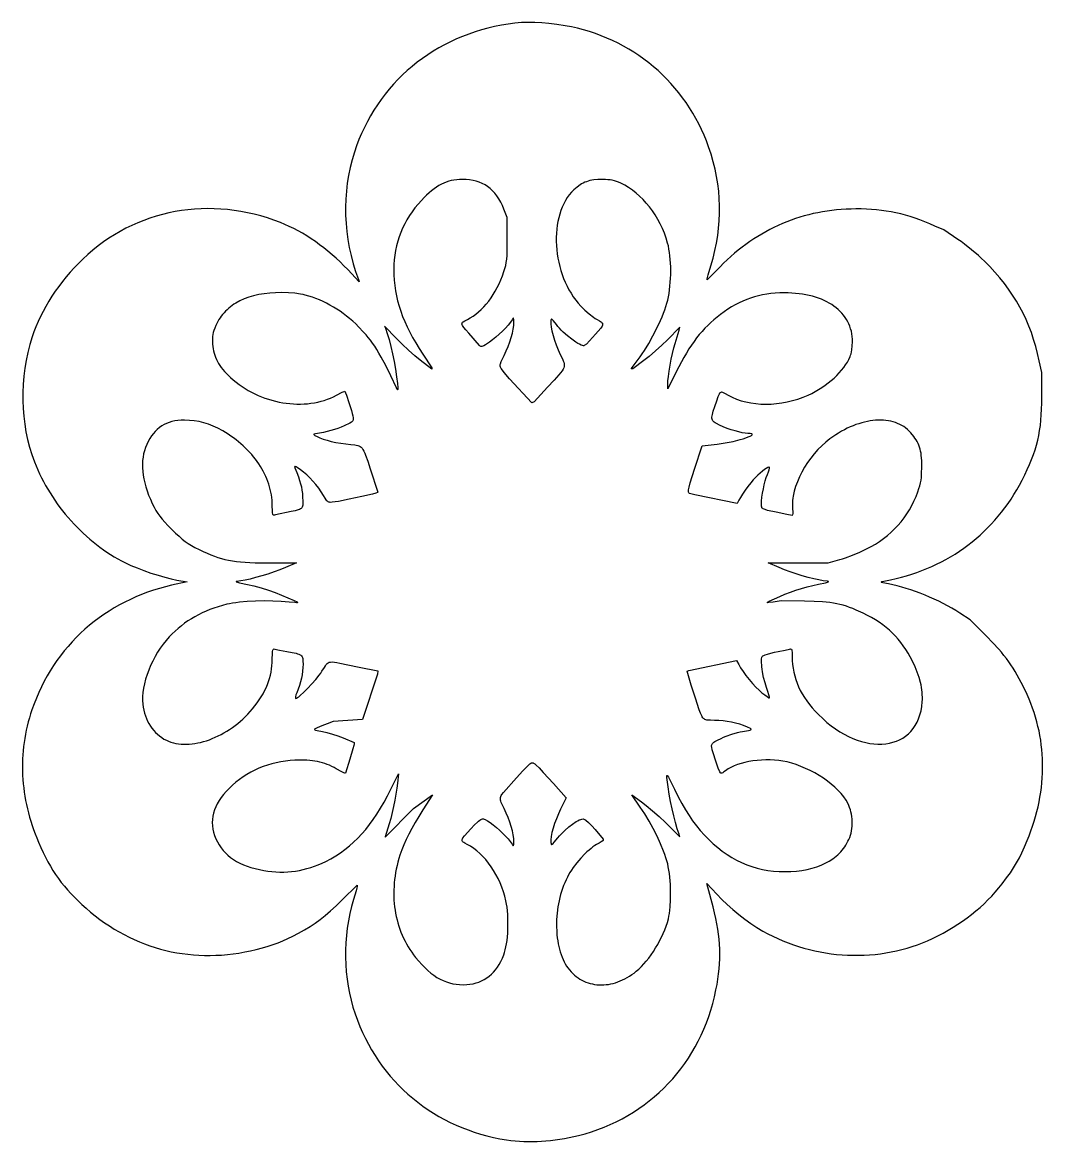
# Model space of a CAD drawing. Header units: millimetres. Extents: x -42.4 to 42.4, y -46.6 to 46.4.
import ezdxf

# ---------------------------------------------------------------- set-up
doc = ezdxf.new("R2010")
doc.units = ezdxf.units.MM
doc.layers.add('LAYER_1', color=9, linetype='CONTINUOUS')

msp = doc.modelspace()

# ---------------------------------------------------------------- linework, layer by layer
at = {"layer": 'LAYER_1'}
for points in [[(3.837, -46.059), (4.386, -45.912), (4.925, -45.748), (5.454, -45.566), (5.972, -45.367), (6.481, -45.151), (6.978, -44.919), (7.465, -44.67), (7.94, -44.405), (8.404, -44.124), (8.856, -43.827), (9.296, -43.516), (9.723, -43.189), (10.138, -42.848), (10.54, -42.492), (10.929, -42.123), (11.304, -41.739), (11.666, -41.342), (12.013, -40.932), (12.347, -40.509), (12.666, -40.073), (12.97, -39.625), (13.259, -39.165), (13.532, -38.693), (13.79, -38.21), (14.032, -37.715), (14.258, -37.21), (14.468, -36.694), (14.661, -36.168), (14.836, -35.631), (14.995, -35.085), (15.136, -34.529), (15.259, -33.965), (15.347, -33.504), (15.421, -33.058), (15.482, -32.625), (15.529, -32.201), (15.563, -31.785), (15.583, -31.375), (15.589, -30.968), (15.582, -30.562), (15.561, -30.154), (15.526, -29.742), (15.477, -29.325), (15.414, -28.899), (15.337, -28.463), (15.245, -28.014), (15.139, -27.55), (15.019, -27.068), (14.586, -25.426), (14.499, -25.122), (15.322, -26.006), (15.743, -26.438), (16.193, -26.867), (16.668, -27.287), (17.16, -27.694), (17.662, -28.08), (18.167, -28.441), (18.669, -28.772), (19.161, -29.067), (19.568, -29.29), (19.982, -29.5), (20.402, -29.698), (20.827, -29.882), (21.257, -30.053), (21.691, -30.211), (22.13, -30.356), (22.572, -30.488), (23.017, -30.607), (23.466, -30.713), (23.917, -30.806), (24.37, -30.885), (24.824, -30.952), (25.28, -31.005), (25.737, -31.045), (26.194, -31.072), (26.652, -31.085), (27.109, -31.085), (27.565, -31.072), (28.02, -31.046), (28.473, -31.006), (28.925, -30.953), (29.374, -30.887), (29.82, -30.807), (30.264, -30.714), (30.703, -30.608), (31.139, -30.488), (31.57, -30.354), (31.996, -30.207), (32.417, -30.047), (32.833, -29.873), (33.242, -29.686), (33.69, -29.465), (34.126, -29.236), (34.55, -28.999), (34.962, -28.754), (35.363, -28.5), (35.752, -28.238), (36.13, -27.967), (36.497, -27.688), (36.852, -27.4), (37.197, -27.104), (37.53, -26.798), (37.852, -26.484), (38.163, -26.161), (38.464, -25.83), (38.754, -25.489), (39.033, -25.139), (39.397, -24.658), (39.712, -24.22), (39.988, -23.807), (40.235, -23.403), (40.462, -22.991), (40.678, -22.556), (40.894, -22.08), (41.119, -21.546), (41.278, -21.144), (41.427, -20.742), (41.565, -20.34), (41.692, -19.938), (41.809, -19.537), (41.915, -19.136), (42.011, -18.735), (42.096, -18.335), (42.17, -17.936), (42.234, -17.537), (42.287, -17.139), (42.329, -16.742), (42.361, -16.346), (42.382, -15.95), (42.393, -15.556), (42.393, -15.162), (42.382, -14.77), (42.36, -14.379), (42.328, -13.988), (42.286, -13.6), (42.233, -13.212), (42.169, -12.826), (42.094, -12.441), (42.009, -12.058), (41.914, -11.676), (41.807, -11.296), (41.69, -10.917), (41.563, -10.541), (41.424, -10.166), (41.276, -9.792), (41.116, -9.421), (40.946, -9.052), (40.622, -8.401), (40.292, -7.797), (40.122, -7.51), (39.947, -7.23), (39.767, -6.957), (39.58, -6.689), (39.385, -6.425), (39.182, -6.162), (38.969, -5.901), (38.746, -5.639), (38.263, -5.107), (37.726, -4.557), (36.375, -3.213), (35.523, -2.652), (35.197, -2.444), (34.856, -2.24), (34.505, -2.041), (34.143, -1.848), (33.772, -1.662), (33.394, -1.483), (33.011, -1.311), (32.624, -1.148), (32.235, -0.994), (31.845, -0.85), (31.457, -0.717), (31.071, -0.594), (30.689, -0.483), (30.313, -0.385), (29.945, -0.3), (29.586, -0.228), (29.123, -0.138), (29.013, -0.103), (28.99, -0.087), (28.988, -0.07), (29.007, -0.053), (29.048, -0.035), (29.197, 0.007), (29.768, 0.129), (30.216, 0.227), (30.659, 0.336), (31.095, 0.456), (31.526, 0.587), (31.951, 0.73), (32.37, 0.883), (32.782, 1.047), (33.188, 1.222), (33.588, 1.408), (33.981, 1.604), (34.367, 1.811), (34.747, 2.028), (35.119, 2.255), (35.484, 2.492), (35.842, 2.74), (36.192, 2.997), (36.535, 3.265), (36.871, 3.542), (37.198, 3.828), (37.518, 4.125), (37.829, 4.43), (38.132, 4.745), (38.427, 5.07), (38.714, 5.403), (38.992, 5.746), (39.261, 6.097), (39.521, 6.458), (39.772, 6.827), (40.015, 7.205), (40.248, 7.592), (40.471, 7.987), (40.685, 8.39), (40.913, 8.844), (41.121, 9.281), (41.309, 9.704), (41.479, 10.116), (41.63, 10.52), (41.765, 10.919), (41.883, 11.316), (41.985, 11.715), (42.073, 12.119), (42.145, 12.53), (42.205, 12.952), (42.251, 13.387), (42.286, 13.84), (42.309, 14.312), (42.321, 14.807), (42.324, 15.328), (42.316, 17.336), (42.113, 18.309), (41.976, 18.921), (41.822, 19.515), (41.649, 20.094), (41.459, 20.657), (41.25, 21.207), (41.022, 21.743), (40.773, 22.268), (40.505, 22.781), (40.215, 23.285), (39.904, 23.779), (39.571, 24.265), (39.215, 24.744), (38.836, 25.217), (38.434, 25.685), (38.007, 26.149), (37.555, 26.61), (37.328, 26.827), (37.069, 27.061), (36.493, 27.548), (35.9, 28.014), (35.619, 28.22), (35.36, 28.399), (34.176, 29.187), (33.451, 29.511), (33.026, 29.696), (32.61, 29.866), (32.201, 30.023), (31.796, 30.166), (31.396, 30.296), (30.999, 30.413), (30.603, 30.517), (30.207, 30.609), (29.81, 30.689), (29.41, 30.757), (29.007, 30.814), (28.598, 30.86), (28.183, 30.894), (27.76, 30.918), (27.328, 30.932), (26.886, 30.936), (26.478, 30.93), (26.074, 30.915), (25.674, 30.89), (25.277, 30.857), (24.883, 30.813), (24.492, 30.761), (24.105, 30.699), (23.722, 30.627), (23.342, 30.546), (22.965, 30.456), (22.593, 30.357), (22.223, 30.248), (21.857, 30.13), (21.495, 30.003), (21.136, 29.866), (20.781, 29.72), (20.429, 29.565), (20.081, 29.401), (19.737, 29.227), (19.397, 29.044), (19.06, 28.852), (18.727, 28.65), (18.397, 28.44), (18.071, 28.22), (17.749, 27.99), (17.431, 27.752), (17.117, 27.504), (16.806, 27.248), (16.499, 26.982), (16.196, 26.706), (15.897, 26.422), (15.602, 26.129), (14.538, 25.046), (14.538, 25.127), (14.561, 25.237), (14.625, 25.475), (14.836, 26.199), (15.016, 26.837), (15.171, 27.47), (15.3, 28.098), (15.403, 28.722), (15.481, 29.343), (15.534, 29.961), (15.56, 30.576), (15.561, 31.189), (15.537, 31.801), (15.487, 32.412), (15.411, 33.023), (15.31, 33.634), (15.183, 34.246), (15.03, 34.86), (14.852, 35.475), (14.647, 36.093), (14.466, 36.586), (14.269, 37.069), (14.057, 37.543), (13.83, 38.008), (13.588, 38.464), (13.333, 38.909), (13.064, 39.344), (12.781, 39.769), (12.485, 40.183), (12.176, 40.586), (11.855, 40.977), (11.521, 41.358), (11.175, 41.726), (10.818, 42.083), (10.449, 42.427), (10.069, 42.759), (9.678, 43.078), (9.277, 43.384), (8.866, 43.677), (8.445, 43.956), (8.015, 44.221), (7.575, 44.472), (7.126, 44.709), (6.669, 44.932), (6.203, 45.139), (5.73, 45.331), (5.248, 45.508), (4.76, 45.67), (4.264, 45.815), (3.761, 45.945), (3.252, 46.058), (2.737, 46.154), (2.035, 46.265), (1.387, 46.348), (0.783, 46.405), (0.211, 46.435), (-0.341, 46.439), (-0.886, 46.417), (-1.434, 46.37), (-1.998, 46.297), (-2.565, 46.204), (-3.124, 46.093), (-3.676, 45.964), (-4.218, 45.817), (-4.753, 45.653), (-5.278, 45.472), (-5.794, 45.274), (-6.301, 45.06), (-6.797, 44.83), (-7.284, 44.583), (-7.76, 44.321), (-8.225, 44.043), (-8.679, 43.75), (-9.121, 43.442), (-9.552, 43.12), (-9.971, 42.783), (-10.377, 42.432), (-10.771, 42.067), (-11.152, 41.688), (-11.519, 41.296), (-11.873, 40.891), (-12.213, 40.473), (-12.538, 40.043), (-12.849, 39.6), (-13.145, 39.145), (-13.426, 38.678), (-13.691, 38.2), (-13.941, 37.711), (-14.174, 37.21), (-14.391, 36.699), (-14.592, 36.177), (-14.775, 35.645), (-14.964, 35.014), (-15.125, 34.375), (-15.258, 33.728), (-15.363, 33.074), (-15.44, 32.415), (-15.489, 31.751), (-15.51, 31.083), (-15.503, 30.412), (-15.468, 29.74), (-15.405, 29.067), (-15.314, 28.395), (-15.195, 27.723), (-15.048, 27.054), (-14.874, 26.388), (-14.672, 25.726), (-14.442, 25.07), (-14.371, 24.878), (-15.33, 25.894), (-15.644, 26.218), (-15.965, 26.533), (-16.293, 26.84), (-16.627, 27.136), (-16.966, 27.423), (-17.311, 27.699), (-17.66, 27.964), (-18.013, 28.218), (-18.369, 28.461), (-18.728, 28.692), (-19.089, 28.91), (-19.452, 29.116), (-19.816, 29.308), (-20.18, 29.486), (-20.543, 29.651), (-20.906, 29.801), (-21.454, 30.006), (-22.003, 30.191), (-22.554, 30.356), (-23.106, 30.502), (-23.659, 30.627), (-24.212, 30.732), (-24.765, 30.818), (-25.317, 30.884), (-25.869, 30.93), (-26.419, 30.957), (-26.967, 30.964), (-27.514, 30.952), (-28.057, 30.921), (-28.598, 30.871), (-29.135, 30.801), (-29.668, 30.713), (-30.197, 30.605), (-30.721, 30.479), (-31.24, 30.333), (-31.754, 30.169), (-32.262, 29.987), (-32.763, 29.785), (-33.258, 29.566), (-33.745, 29.327), (-34.225, 29.071), (-34.697, 28.796), (-35.16, 28.503), (-35.615, 28.191), (-36.061, 27.862), (-36.496, 27.515), (-36.922, 27.15), (-37.337, 26.767), (-37.694, 26.416), (-38.041, 26.052), (-38.378, 25.678), (-38.705, 25.293), (-39.021, 24.9), (-39.325, 24.499), (-39.616, 24.091), (-39.893, 23.678), (-40.157, 23.261), (-40.405, 22.84), (-40.638, 22.418), (-40.855, 21.995), (-41.054, 21.572), (-41.235, 21.15), (-41.397, 20.731), (-41.541, 20.316), (-41.734, 19.669), (-41.9, 19.016), (-42.039, 18.356), (-42.15, 17.693), (-42.234, 17.027), (-42.29, 16.359), (-42.319, 15.692), (-42.32, 15.026), (-42.294, 14.363), (-42.241, 13.705), (-42.16, 13.052), (-42.052, 12.406), (-41.917, 11.769), (-41.755, 11.142), (-41.565, 10.526), (-41.46, 10.223), (-41.349, 9.923), (-41.215, 9.59), (-41.073, 9.259), (-40.923, 8.931), (-40.765, 8.606), (-40.6, 8.285), (-40.426, 7.966), (-40.245, 7.652), (-40.057, 7.341), (-39.862, 7.035), (-39.659, 6.732), (-39.45, 6.434), (-39.235, 6.141), (-39.012, 5.852), (-38.784, 5.568), (-38.55, 5.29), (-38.309, 5.017), (-38.063, 4.749), (-37.811, 4.487), (-37.554, 4.231), (-37.292, 3.981), (-37.024, 3.738), (-36.752, 3.501), (-36.475, 3.271), (-36.194, 3.047), (-35.908, 2.831), (-35.618, 2.622), (-35.324, 2.421), (-35.026, 2.227), (-34.724, 2.041), (-34.419, 1.863), (-34.11, 1.693), (-33.799, 1.532), (-33.342, 1.318), (-32.821, 1.1), (-32.257, 0.885), (-31.671, 0.68), (-31.084, 0.492), (-30.518, 0.328), (-29.993, 0.196), (-29.53, 0.101), (-28.65, -0.049), (-29.958, -0.339), (-30.47, -0.461), (-30.975, -0.598), (-31.472, -0.751), (-31.962, -0.917), (-32.444, -1.099), (-32.918, -1.294), (-33.383, -1.504), (-33.84, -1.728), (-34.288, -1.965), (-34.726, -2.215), (-35.156, -2.479), (-35.575, -2.756), (-35.985, -3.045), (-36.384, -3.347), (-36.773, -3.662), (-37.151, -3.988), (-37.519, -4.327), (-37.875, -4.676), (-38.22, -5.038), (-38.553, -5.41), (-38.875, -5.794), (-39.184, -6.188), (-39.481, -6.593), (-39.765, -7.009), (-40.037, -7.434), (-40.295, -7.869), (-40.54, -8.314), (-40.771, -8.768), (-40.989, -9.232), (-41.192, -9.705), (-41.381, -10.186), (-41.556, -10.676), (-41.666, -11.014), (-41.768, -11.353), (-41.861, -11.692), (-41.947, -12.032), (-42.024, -12.373), (-42.093, -12.713), (-42.154, -13.055), (-42.207, -13.396), (-42.251, -13.738), (-42.288, -14.081), (-42.316, -14.423), (-42.335, -14.767), (-42.347, -15.11), (-42.35, -15.454), (-42.346, -15.798), (-42.333, -16.143), (-42.311, -16.487), (-42.282, -16.832), (-42.244, -17.178), (-42.198, -17.523), (-42.144, -17.869), (-42.082, -18.215), (-42.012, -18.561), (-41.933, -18.907), (-41.846, -19.254), (-41.751, -19.6), (-41.648, -19.947), (-41.536, -20.294), (-41.417, -20.641), (-41.289, -20.988), (-41.153, -21.335), (-41.009, -21.683), (-40.819, -22.115), (-40.627, -22.528), (-40.43, -22.924), (-40.23, -23.305), (-40.023, -23.671), (-39.809, -24.024), (-39.588, -24.366), (-39.357, -24.698), (-39.117, -25.021), (-38.865, -25.338), (-38.601, -25.649), (-38.324, -25.956), (-38.033, -26.26), (-37.727, -26.563), (-37.404, -26.867), (-37.064, -27.172), (-36.687, -27.494), (-36.305, -27.802), (-35.917, -28.096), (-35.523, -28.377), (-35.124, -28.645), (-34.72, -28.899), (-34.311, -29.139), (-33.897, -29.365), (-33.478, -29.578), (-33.055, -29.777), (-32.628, -29.962), (-32.196, -30.134), (-31.76, -30.291), (-31.321, -30.435), (-30.877, -30.565), (-30.43, -30.68), (-29.98, -30.782), (-29.527, -30.869), (-29.07, -30.943), (-28.61, -31.002), (-28.148, -31.047), (-27.683, -31.078), (-27.215, -31.095), (-26.745, -31.097), (-26.273, -31.085), (-25.799, -31.059), (-25.324, -31.018), (-24.846, -30.963), (-24.367, -30.893), (-23.887, -30.809), (-23.405, -30.71), (-22.923, -30.596), (-22.411, -30.463), (-21.949, -30.331), (-21.523, -30.194), (-21.117, -30.046), (-20.718, -29.882), (-20.311, -29.697), (-19.88, -29.483), (-19.412, -29.237), (-18.909, -28.958), (-18.452, -28.684), (-18.025, -28.404), (-17.612, -28.104), (-17.197, -27.774), (-16.765, -27.4), (-16.299, -26.972), (-15.785, -26.477), (-14.538, -25.258), (-14.538, -25.355), (-14.561, -25.47), (-14.626, -25.714), (-14.838, -26.442), (-15.003, -27.029), (-15.145, -27.623), (-15.264, -28.221), (-15.36, -28.824), (-15.433, -29.429), (-15.483, -30.036), (-15.509, -30.644), (-15.513, -31.252), (-15.494, -31.857), (-15.451, -32.46), (-15.386, -33.06), (-15.298, -33.654), (-15.186, -34.242), (-15.052, -34.823), (-14.895, -35.395), (-14.715, -35.958), (-14.525, -36.483), (-14.319, -36.997), (-14.098, -37.5), (-13.861, -37.992), (-13.609, -38.474), (-13.343, -38.943), (-13.061, -39.402), (-12.766, -39.848), (-12.457, -40.283), (-12.134, -40.705), (-11.797, -41.115), (-11.448, -41.511), (-11.085, -41.895), (-10.71, -42.266), (-10.323, -42.623), (-9.924, -42.967), (-9.513, -43.297), (-9.09, -43.612), (-8.657, -43.914), (-8.212, -44.2), (-7.757, -44.472), (-7.291, -44.729), (-6.816, -44.97), (-6.331, -45.196), (-5.836, -45.406), (-5.332, -45.6), (-4.819, -45.778), (-4.297, -45.94), (-3.767, -46.085), (-3.229, -46.213), (-2.683, -46.323), (-2.129, -46.417), (-1.777, -46.465), (-1.422, -46.504), (-1.064, -46.534), (-0.704, -46.554), (-0.34, -46.565), (0.026, -46.566), (0.395, -46.558), (0.767, -46.54), (1.142, -46.513), (1.519, -46.476), (1.899, -46.43), (2.281, -46.375), (2.667, -46.31), (3.054, -46.236), (3.445, -46.152)], [(-5.437, -33.515), (-5.172, -33.488), (-4.916, -33.444), (-4.669, -33.382), (-4.432, -33.304), (-4.205, -33.208), (-3.987, -33.096), (-3.78, -32.967), (-3.582, -32.821), (-3.394, -32.658), (-3.216, -32.478), (-3.048, -32.282), (-2.89, -32.07), (-2.743, -31.841), (-2.606, -31.596), (-2.48, -31.334), (-2.365, -31.056), (-2.297, -30.858), (-2.236, -30.634), (-2.182, -30.389), (-2.136, -30.125), (-2.096, -29.844), (-2.065, -29.551), (-2.04, -29.248), (-2.024, -28.938), (-2.015, -28.623), (-2.015, -28.308), (-2.022, -27.995), (-2.038, -27.686), (-2.062, -27.386), (-2.094, -27.096), (-2.135, -26.821), (-2.184, -26.562), (-2.277, -26.18), (-2.39, -25.803), (-2.52, -25.432), (-2.668, -25.068), (-2.832, -24.713), (-3.011, -24.369), (-3.205, -24.038), (-3.411, -23.72), (-3.628, -23.418), (-3.857, -23.133), (-4.095, -22.867), (-4.342, -22.621), (-4.596, -22.396), (-4.856, -22.196), (-5.122, -22.02), (-5.392, -21.87), (-5.599, -21.765), (-5.679, -21.718), (-5.743, -21.673), (-5.791, -21.628), (-5.821, -21.581), (-5.834, -21.529), (-5.83, -21.472), (-5.807, -21.407), (-5.765, -21.332), (-5.625, -21.146), (-5.1, -20.573), (-4.794, -20.25), (-4.555, -20.013), (-4.456, -19.925), (-4.366, -19.856), (-4.283, -19.805), (-4.206, -19.773), (-4.131, -19.757), (-4.057, -19.757), (-3.981, -19.773), (-3.9, -19.804), (-3.716, -19.907), (-3.487, -20.059), (-3.235, -20.242), (-2.974, -20.453), (-2.712, -20.683), (-2.458, -20.925), (-2.219, -21.171), (-2.004, -21.411), (-1.822, -21.638), (-1.68, -21.845), (-1.602, -21.957), (-1.577, -21.977), (-1.558, -21.971), (-1.545, -21.936), (-1.536, -21.872), (-1.528, -21.65), (-1.539, -21.384), (-1.581, -21.081), (-1.65, -20.748), (-1.745, -20.392), (-1.863, -20.021), (-2.002, -19.643), (-2.161, -19.264), (-2.337, -18.892), (-2.48, -18.601), (-2.581, -18.374), (-2.615, -18.278), (-2.637, -18.192), (-2.647, -18.112), (-2.646, -18.037), (-2.632, -17.963), (-2.606, -17.89), (-2.568, -17.814), (-2.517, -17.733), (-2.375, -17.547), (-2.178, -17.313), (-1.528, -16.574), (-0.802, -15.783), (-0.544, -15.51), (-0.346, -15.309), (-0.194, -15.175), (-0.131, -15.13), (-0.075, -15.1), (-0.024, -15.084), (0.024, -15.081), (0.071, -15.09), (0.118, -15.11), (0.218, -15.183), (0.339, -15.294), (0.563, -15.519), (0.905, -15.881), (1.758, -16.816), (2.815, -17.999), (2.351, -18.945), (2.171, -19.335), (2.006, -19.738), (1.86, -20.14), (1.737, -20.529), (1.64, -20.893), (1.573, -21.22), (1.54, -21.497), (1.537, -21.613), (1.543, -21.712), (1.558, -21.798), (1.579, -21.853), (1.594, -21.867), (1.612, -21.872), (1.635, -21.867), (1.662, -21.853), (1.733, -21.792), (1.832, -21.686), (2.129, -21.324), (2.263, -21.163), (2.406, -21.005), (2.71, -20.7), (3.026, -20.421), (3.339, -20.177), (3.637, -19.979), (3.776, -19.9), (3.905, -19.837), (4.023, -19.79), (4.128, -19.761), (4.219, -19.751), (4.293, -19.761), (4.357, -19.793), (4.443, -19.854), (4.668, -20.05), (4.938, -20.32), (5.221, -20.635), (5.9, -21.431), (5.9, -21.512), (5.889, -21.535), (5.857, -21.567), (5.738, -21.656), (5.563, -21.767), (5.349, -21.886), (5.2, -21.973), (5.044, -22.078), (4.882, -22.201), (4.715, -22.339), (4.545, -22.49), (4.374, -22.654), (4.033, -23.011), (3.705, -23.395), (3.401, -23.795), (3.262, -23.996), (3.134, -24.195), (3.018, -24.391), (2.915, -24.583), (2.805, -24.813), (2.701, -25.048), (2.605, -25.289), (2.516, -25.533), (2.435, -25.782), (2.36, -26.034), (2.293, -26.289), (2.234, -26.546), (2.136, -27.066), (2.067, -27.59), (2.027, -28.113), (2.016, -28.632), (2.034, -29.142), (2.054, -29.393), (2.081, -29.64), (2.115, -29.882), (2.157, -30.121), (2.205, -30.354), (2.261, -30.581), (2.324, -30.803), (2.395, -31.017), (2.472, -31.225), (2.557, -31.424), (2.648, -31.616), (2.747, -31.799), (2.854, -31.973), (2.967, -32.137), (3.092, -32.297), (3.223, -32.449), (3.361, -32.59), (3.503, -32.722), (3.652, -32.844), (3.805, -32.956), (3.963, -33.059), (4.126, -33.151), (4.293, -33.234), (4.464, -33.308), (4.638, -33.371), (4.816, -33.424), (4.997, -33.468), (5.181, -33.502), (5.367, -33.526), (5.556, -33.54), (5.746, -33.544), (5.938, -33.538), (6.132, -33.523), (6.326, -33.497), (6.522, -33.461), (6.718, -33.416), (6.914, -33.36), (7.11, -33.295), (7.306, -33.219), (7.501, -33.134), (7.695, -33.038), (7.888, -32.933), (8.08, -32.817), (8.27, -32.691), (8.458, -32.556), (8.643, -32.41), (8.853, -32.227), (9.063, -32.023), (9.271, -31.801), (9.475, -31.563), (9.676, -31.309), (9.872, -31.042), (10.062, -30.764), (10.245, -30.476), (10.419, -30.18), (10.583, -29.879), (10.737, -29.573), (10.88, -29.265), (11.009, -28.957), (11.125, -28.649), (11.226, -28.345), (11.31, -28.046), (11.358, -27.833), (11.399, -27.597), (11.432, -27.339), (11.459, -27.064), (11.492, -26.473), (11.497, -25.847), (11.475, -25.21), (11.427, -24.587), (11.393, -24.289), (11.352, -24.002), (11.304, -23.732), (11.25, -23.479), (11.188, -23.239), (11.11, -22.981), (11.017, -22.709), (10.911, -22.424), (10.664, -21.823), (10.375, -21.196), (10.053, -20.56), (9.706, -19.932), (9.343, -19.328), (9.158, -19.041), (8.971, -18.766), (8.273, -17.763), (9.063, -18.328), (9.465, -18.639), (9.976, -19.07), (10.529, -19.563), (11.059, -20.061), (12.263, -21.229), (12.194, -21.031), (12.042, -20.568), (11.893, -20.053), (11.749, -19.496), (11.614, -18.909), (11.488, -18.305), (11.376, -17.693), (11.28, -17.087), (11.202, -16.496), (11.181, -16.31), (11.176, -16.188), (11.18, -16.154), (11.191, -16.139), (11.208, -16.144), (11.233, -16.171), (11.31, -16.292), (11.426, -16.51), (11.804, -17.272), (12.123, -17.904), (12.428, -18.475), (12.726, -18.993), (13.022, -19.466), (13.322, -19.905), (13.631, -20.317), (13.956, -20.711), (14.302, -21.096), (14.664, -21.467), (15.032, -21.813), (15.407, -22.135), (15.789, -22.432), (16.179, -22.706), (16.575, -22.954), (16.979, -23.179), (17.391, -23.38), (17.811, -23.556), (18.238, -23.709), (18.674, -23.838), (19.119, -23.943), (19.572, -24.025), (20.034, -24.082), (20.505, -24.117), (20.985, -24.128), (21.476, -24.116), (21.947, -24.083), (22.398, -24.028), (22.829, -23.953), (23.239, -23.856), (23.629, -23.738), (23.998, -23.599), (24.345, -23.44), (24.67, -23.261), (24.973, -23.061), (25.253, -22.842), (25.385, -22.725), (25.511, -22.602), (25.631, -22.475), (25.745, -22.343), (25.853, -22.207), (25.955, -22.065), (26.051, -21.919), (26.141, -21.768), (26.225, -21.612), (26.303, -21.451), (26.372, -21.283), (26.432, -21.108), (26.482, -20.926), (26.521, -20.739), (26.551, -20.548), (26.57, -20.353), (26.579, -20.156), (26.578, -19.958), (26.568, -19.759), (26.547, -19.562), (26.517, -19.366), (26.476, -19.173), (26.426, -18.984), (26.366, -18.8), (26.296, -18.622), (26.217, -18.45), (26.065, -18.186), (25.879, -17.919), (25.661, -17.652), (25.413, -17.386), (25.138, -17.124), (24.84, -16.867), (24.52, -16.618), (24.183, -16.378), (23.83, -16.149), (23.465, -15.933), (23.09, -15.732), (22.708, -15.548), (22.322, -15.383), (21.935, -15.239), (21.549, -15.118), (21.168, -15.02), (20.825, -14.953), (20.473, -14.903), (20.116, -14.869), (19.756, -14.851), (19.396, -14.848), (19.037, -14.86), (18.681, -14.888), (18.333, -14.93), (17.993, -14.986), (17.664, -15.056), (17.348, -15.139), (17.048, -15.236), (16.767, -15.346), (16.506, -15.468), (16.268, -15.602), (16.055, -15.748), (15.922, -15.849), (15.819, -15.918), (15.74, -15.954), (15.707, -15.958), (15.678, -15.953), (15.651, -15.939), (15.625, -15.914), (15.576, -15.834), (15.456, -15.54), (15.25, -14.95), (15.029, -14.254), (14.954, -13.999), (14.909, -13.802), (14.9, -13.721), (14.901, -13.649), (14.914, -13.585), (14.939, -13.527), (14.977, -13.472), (15.029, -13.42), (15.096, -13.369), (15.18, -13.316), (15.399, -13.2), (15.695, -13.057), (15.894, -12.969), (16.113, -12.88), (16.586, -12.713), (17.056, -12.575), (17.272, -12.522), (17.466, -12.484), (17.962, -12.396), (18.1, -12.362), (18.17, -12.329), (18.181, -12.312), (18.177, -12.293), (18.126, -12.25), (17.867, -12.126), (17.554, -11.996), (17.23, -11.883), (16.895, -11.786), (16.552, -11.705), (16.202, -11.642), (15.847, -11.596), (15.488, -11.568), (15.128, -11.559), (14.82, -11.556), (14.585, -11.544), (14.49, -11.531), (14.408, -11.511), (14.336, -11.484), (14.274, -11.447), (14.218, -11.4), (14.168, -11.342), (14.122, -11.271), (14.077, -11.185), (13.984, -10.966), (13.877, -10.675), (13.548, -9.713), (13.21, -8.637), (12.863, -7.482), (13.017, -7.422), (16.977, -6.594), (17.147, -6.921), (17.304, -7.194), (17.511, -7.503), (17.754, -7.833), (18.021, -8.169), (18.298, -8.494), (18.575, -8.796), (18.838, -9.057), (19.075, -9.263), (19.313, -9.445), (19.513, -9.589), (19.656, -9.679), (19.698, -9.7), (19.718, -9.702), (19.72, -9.677), (19.71, -9.621), (19.658, -9.43), (19.57, -9.158), (19.456, -8.833), (19.394, -8.649), (19.334, -8.442), (19.222, -7.989), (19.134, -7.532), (19.102, -7.319), (19.081, -7.125), (19.044, -6.616), (19.043, -6.454), (19.06, -6.34), (19.075, -6.296), (19.096, -6.26), (19.156, -6.203), (19.242, -6.158), (19.357, -6.111), (19.551, -6.047), (19.819, -5.975), (20.127, -5.902), (20.438, -5.838), (21.016, -5.723), (21.381, -5.64), (21.443, -5.628), (21.492, -5.632), (21.529, -5.657), (21.556, -5.708), (21.575, -5.788), (21.586, -5.903), (21.594, -6.251), (21.602, -6.585), (21.626, -6.913), (21.667, -7.236), (21.725, -7.553), (21.799, -7.865), (21.89, -8.172), (21.999, -8.475), (22.125, -8.775), (22.268, -9.071), (22.43, -9.364), (22.609, -9.655), (22.806, -9.943), (23.022, -10.23), (23.256, -10.515), (23.509, -10.799), (23.78, -11.083), (24.126, -11.416), (24.477, -11.725), (24.832, -12.009), (25.19, -12.268), (25.55, -12.503), (25.911, -12.714), (26.272, -12.9), (26.632, -13.062), (26.99, -13.2), (27.345, -13.315), (27.696, -13.405), (28.042, -13.472), (28.383, -13.516), (28.716, -13.536), (29.041, -13.532), (29.358, -13.506), (29.665, -13.457), (29.96, -13.384), (30.244, -13.289), (30.515, -13.171), (30.772, -13.031), (31.014, -12.868), (31.24, -12.683), (31.449, -12.476), (31.64, -12.247), (31.812, -11.995), (31.965, -11.722), (32.096, -11.428), (32.206, -11.111), (32.293, -10.773), (32.356, -10.414), (32.394, -10.034), (32.403, -9.833), (32.405, -9.632), (32.399, -9.431), (32.385, -9.231), (32.364, -9.029), (32.334, -8.826), (32.296, -8.622), (32.251, -8.415), (32.133, -7.994), (31.982, -7.558), (31.795, -7.105), (31.573, -6.63), (31.398, -6.293), (31.216, -5.97), (31.024, -5.661), (30.824, -5.366), (30.613, -5.083), (30.392, -4.812), (30.161, -4.553), (29.917, -4.305), (29.662, -4.068), (29.394, -3.841), (29.113, -3.623), (28.819, -3.414), (28.51, -3.214), (28.187, -3.022), (27.848, -2.838), (27.494, -2.66), (26.907, -2.392), (26.63, -2.277), (26.359, -2.174), (26.093, -2.082), (25.827, -2.001), (25.56, -1.93), (25.289, -1.869), (25.011, -1.816), (24.722, -1.772), (24.421, -1.737), (24.105, -1.708), (23.414, -1.67), (22.628, -1.655), (20.681, -1.642), (20.012, -1.732), (19.638, -1.779), (19.548, -1.781), (19.528, -1.775), (19.526, -1.765), (19.571, -1.727), (19.687, -1.664), (20.134, -1.45), (20.553, -1.261), (20.992, -1.08), (21.444, -0.909), (21.907, -0.749), (22.376, -0.602), (22.847, -0.468), (23.315, -0.349), (23.777, -0.247), (24.361, -0.125), (24.52, -0.084), (24.597, -0.053), (24.605, -0.04), (24.595, -0.028), (24.521, -0.005), (24.171, 0.046), (23.812, 0.106), (23.392, 0.198), (22.928, 0.315), (22.434, 0.455), (21.929, 0.61), (21.428, 0.778), (20.948, 0.953), (20.506, 1.129), (19.586, 1.516), (24.574, 1.533), (25.547, 1.799), (25.769, 1.865), (26.024, 1.951), (26.603, 2.168), (27.21, 2.422), (27.773, 2.682), (28.148, 2.878), (28.51, 3.088), (28.857, 3.311), (29.19, 3.549), (29.508, 3.8), (29.812, 4.065), (30.101, 4.343), (30.376, 4.635), (30.636, 4.94), (30.881, 5.259), (31.11, 5.59), (31.325, 5.935), (31.525, 6.292), (31.709, 6.663), (31.879, 7.046), (32.032, 7.441), (32.123, 7.703), (32.196, 7.941), (32.253, 8.168), (32.295, 8.395), (32.325, 8.634), (32.344, 8.899), (32.358, 9.55), (32.349, 10.03), (32.318, 10.449), (32.292, 10.639), (32.26, 10.818), (32.22, 10.988), (32.172, 11.149), (32.115, 11.305), (32.049, 11.456), (31.974, 11.603), (31.888, 11.749), (31.792, 11.894), (31.685, 12.04), (31.436, 12.343), (31.303, 12.484), (31.162, 12.615), (31.014, 12.735), (30.858, 12.845), (30.695, 12.945), (30.525, 13.035), (30.348, 13.114), (30.165, 13.183), (29.977, 13.242), (29.783, 13.291), (29.583, 13.33), (29.379, 13.358), (29.169, 13.377), (28.956, 13.385), (28.738, 13.383), (28.517, 13.372), (28.292, 13.35), (28.065, 13.318), (27.834, 13.276), (27.601, 13.225), (27.366, 13.163), (27.129, 13.092), (26.891, 13.011), (26.651, 12.92), (26.411, 12.819), (26.17, 12.708), (25.928, 12.588), (25.687, 12.458), (25.446, 12.318), (25.206, 12.168), (24.967, 12.009), (24.729, 11.84), (24.379, 11.565), (24.043, 11.264), (23.721, 10.939), (23.416, 10.594), (23.129, 10.232), (22.861, 9.855), (22.615, 9.467), (22.391, 9.072), (22.192, 8.671), (22.02, 8.269), (21.875, 7.868), (21.76, 7.471), (21.676, 7.082), (21.646, 6.892), (21.625, 6.704), (21.612, 6.52), (21.608, 6.339), (21.613, 6.163), (21.627, 5.991), (21.642, 5.791), (21.638, 5.626), (21.618, 5.515), (21.603, 5.485), (21.583, 5.474), (21.153, 5.551), (20.26, 5.734), (19.554, 5.891), (19.337, 5.951), (19.192, 6.009), (19.141, 6.04), (19.104, 6.073), (19.076, 6.11), (19.058, 6.15), (19.042, 6.248), (19.04, 6.373), (19.052, 6.654), (19.084, 6.974), (19.133, 7.318), (19.197, 7.671), (19.272, 8.018), (19.355, 8.344), (19.444, 8.632), (19.534, 8.868), (19.622, 9.081), (19.685, 9.265), (19.717, 9.398), (19.72, 9.441), (19.713, 9.464), (19.691, 9.475), (19.659, 9.475), (19.568, 9.446), (19.444, 9.379), (19.294, 9.279), (19.123, 9.149), (18.936, 8.994), (18.739, 8.817), (18.537, 8.622), (18.357, 8.425), (18.144, 8.167), (17.916, 7.871), (17.686, 7.556), (17.471, 7.247), (17.286, 6.964), (17.147, 6.729), (17.07, 6.565), (17.032, 6.452), (13.504, 7.174), (13.181, 7.267), (13.075, 7.301), (13.035, 7.323), (13.004, 7.351), (12.982, 7.389), (12.97, 7.44), (12.968, 7.506), (12.977, 7.591), (13.029, 7.83), (13.129, 8.179), (13.489, 9.304), (14.12, 11.248), (15.37, 11.395), (15.703, 11.439), (16.035, 11.493), (16.362, 11.555), (16.679, 11.622), (17.262, 11.769), (17.518, 11.844), (17.746, 11.919), (17.938, 11.991), (18.091, 12.06), (18.2, 12.122), (18.26, 12.177), (18.27, 12.201), (18.266, 12.223), (18.248, 12.241), (18.214, 12.257), (18.097, 12.279), (17.912, 12.287), (17.697, 12.301), (17.442, 12.34), (17.156, 12.402), (16.847, 12.485), (16.523, 12.586), (16.191, 12.704), (15.862, 12.835), (15.541, 12.977), (15.298, 13.097), (15.2, 13.153), (15.118, 13.207), (15.05, 13.263), (14.998, 13.322), (14.959, 13.387), (14.934, 13.458), (14.921, 13.538), (14.922, 13.629), (14.934, 13.732), (14.959, 13.85), (15.041, 14.138), (15.163, 14.507), (15.326, 14.99), (15.447, 15.338), (15.497, 15.467), (15.543, 15.567), (15.587, 15.642), (15.631, 15.693), (15.679, 15.721), (15.731, 15.729), (15.79, 15.719), (15.858, 15.692), (16.032, 15.597), (16.269, 15.458), (16.611, 15.283), (16.972, 15.131), (17.349, 15.002), (17.742, 14.897), (18.147, 14.815), (18.563, 14.757), (18.988, 14.722), (19.421, 14.711), (19.859, 14.723), (20.3, 14.758), (20.743, 14.817), (21.185, 14.9), (21.625, 15.005), (22.061, 15.134), (22.491, 15.287), (22.913, 15.463), (23.213, 15.605), (23.506, 15.759), (23.791, 15.923), (24.068, 16.098), (24.335, 16.281), (24.592, 16.473), (24.838, 16.672), (25.072, 16.878), (25.293, 17.09), (25.5, 17.306), (25.693, 17.527), (25.87, 17.752), (26.03, 17.979), (26.173, 18.207), (26.298, 18.437), (26.404, 18.667), (26.443, 18.777), (26.48, 18.909), (26.544, 19.22), (26.587, 19.561), (26.604, 19.891), (26.599, 20.119), (26.581, 20.343), (26.55, 20.561), (26.506, 20.773), (26.449, 20.98), (26.381, 21.182), (26.3, 21.377), (26.208, 21.567), (26.103, 21.751), (25.988, 21.928), (25.861, 22.099), (25.723, 22.263), (25.574, 22.421), (25.414, 22.572), (25.244, 22.716), (25.063, 22.853), (24.873, 22.983), (24.672, 23.105), (24.462, 23.22), (24.242, 23.327), (24.013, 23.426), (23.775, 23.518), (23.528, 23.601), (23.272, 23.676), (23.008, 23.743), (22.735, 23.801), (22.455, 23.851), (22.166, 23.892), (21.869, 23.923), (21.565, 23.946), (21.254, 23.96), (20.936, 23.964), (20.556, 23.957), (20.186, 23.937), (19.826, 23.904), (19.473, 23.858), (19.128, 23.798), (18.79, 23.724), (18.459, 23.636), (18.132, 23.534), (17.811, 23.417), (17.493, 23.285), (17.179, 23.138), (16.867, 22.975), (16.557, 22.798), (16.248, 22.604), (15.939, 22.394), (15.63, 22.168), (15.349, 21.949), (15.08, 21.726), (14.822, 21.497), (14.573, 21.262), (14.333, 21.018), (14.101, 20.764), (13.875, 20.5), (13.654, 20.223), (13.438, 19.932), (13.225, 19.627), (13.014, 19.305), (12.804, 18.964), (12.594, 18.605), (12.384, 18.225), (12.171, 17.823), (11.956, 17.398), (11.259, 15.998), (11.257, 16.363), (11.27, 16.641), (11.312, 17.015), (11.376, 17.458), (11.458, 17.943), (11.553, 18.443), (11.656, 18.932), (11.763, 19.383), (11.869, 19.769), (12.196, 20.864), (12.268, 21.107), (11.235, 20.07), (10.761, 19.612), (10.234, 19.133), (9.717, 18.688), (9.277, 18.336), (8.351, 17.64), (8.223, 17.64), (8.952, 18.644), (9.135, 18.904), (9.319, 19.179), (9.68, 19.766), (10.028, 20.387), (10.352, 21.022), (10.646, 21.655), (10.778, 21.965), (10.899, 22.267), (11.007, 22.56), (11.103, 22.841), (11.184, 23.107), (11.249, 23.358), (11.309, 23.634), (11.361, 23.923), (11.405, 24.223), (11.441, 24.531), (11.468, 24.845), (11.488, 25.163), (11.5, 25.484), (11.504, 25.804), (11.499, 26.122), (11.487, 26.435), (11.467, 26.742), (11.438, 27.04), (11.402, 27.328), (11.358, 27.602), (11.305, 27.861), (11.245, 28.103), (11.119, 28.516), (10.973, 28.92), (10.809, 29.316), (10.626, 29.7), (10.427, 30.073), (10.211, 30.434), (9.98, 30.78), (9.734, 31.11), (9.475, 31.425), (9.203, 31.722), (8.92, 32), (8.626, 32.258), (8.322, 32.496), (8.009, 32.711), (7.688, 32.903), (7.36, 33.07), (7.174, 33.152), (6.998, 33.22), (6.826, 33.275), (6.652, 33.317), (6.473, 33.348), (6.281, 33.369), (6.072, 33.381), (5.839, 33.385), (5.45, 33.376), (5.102, 33.345), (4.941, 33.32), (4.788, 33.288), (4.641, 33.249), (4.5, 33.202), (4.364, 33.148), (4.231, 33.086), (4.101, 33.015), (3.973, 32.936), (3.718, 32.749), (3.459, 32.523), (3.262, 32.324), (3.08, 32.107), (2.912, 31.875), (2.758, 31.629), (2.618, 31.368), (2.493, 31.095), (2.382, 30.811), (2.285, 30.515), (2.203, 30.211), (2.134, 29.897), (2.079, 29.576), (2.038, 29.248), (2.011, 28.915), (1.997, 28.577), (1.998, 28.236), (2.012, 27.892), (2.039, 27.546), (2.081, 27.2), (2.135, 26.854), (2.203, 26.509), (2.284, 26.167), (2.379, 25.828), (2.487, 25.494), (2.608, 25.165), (2.742, 24.843), (2.889, 24.528), (3.049, 24.221), (3.222, 23.924), (3.408, 23.637), (3.607, 23.362), (3.818, 23.099), (4.042, 22.85), (4.365, 22.535), (4.726, 22.222), (5.079, 21.949), (5.24, 21.838), (5.382, 21.75), (5.592, 21.629), (5.739, 21.528), (5.79, 21.48), (5.825, 21.432), (5.844, 21.382), (5.846, 21.328), (5.832, 21.268), (5.802, 21.2), (5.755, 21.124), (5.692, 21.036), (5.265, 20.539), (4.509, 19.688), (4.313, 19.583), (4.285, 19.574), (4.25, 19.571), (4.161, 19.586), (4.051, 19.625), (3.921, 19.686), (3.776, 19.768), (3.617, 19.867), (3.275, 20.109), (2.918, 20.395), (2.572, 20.704), (2.41, 20.863), (2.261, 21.02), (2.126, 21.174), (2.009, 21.323), (1.772, 21.636), (1.695, 21.724), (1.639, 21.772), (1.618, 21.781), (1.601, 21.78), (1.586, 21.771), (1.575, 21.753), (1.557, 21.692), (1.543, 21.599), (1.537, 21.503), (1.54, 21.39), (1.573, 21.118), (1.639, 20.795), (1.733, 20.432), (1.853, 20.043), (1.995, 19.638), (2.156, 19.23), (2.332, 18.831), (2.504, 18.47), (2.57, 18.323), (2.619, 18.193), (2.651, 18.074), (2.663, 17.961), (2.653, 17.85), (2.619, 17.736), (2.56, 17.614), (2.474, 17.478), (2.358, 17.325), (2.211, 17.149), (1.816, 16.709), (1.272, 16.119), (0.155, 14.903), (-0.027, 14.833), (-1.888, 16.811), (-2.328, 17.348), (-2.473, 17.528), (-2.576, 17.673), (-2.612, 17.738), (-2.638, 17.801), (-2.654, 17.864), (-2.659, 17.929), (-2.654, 17.998), (-2.638, 18.073), (-2.576, 18.249), (-2.328, 18.767), (-2.154, 19.136), (-1.997, 19.513), (-1.859, 19.891), (-1.742, 20.261), (-1.648, 20.617), (-1.58, 20.952), (-1.539, 21.258), (-1.528, 21.528), (-1.536, 21.751), (-1.545, 21.815), (-1.558, 21.849), (-1.576, 21.855), (-1.602, 21.835), (-1.68, 21.722), (-1.82, 21.519), (-2.008, 21.287), (-2.233, 21.037), (-2.483, 20.78), (-2.75, 20.524), (-3.022, 20.282), (-3.288, 20.063), (-3.539, 19.877), (-3.891, 19.645), (-4.016, 19.574), (-4.116, 19.531), (-4.195, 19.513), (-4.26, 19.519), (-4.316, 19.547), (-4.369, 19.594), (-5.27, 20.606), (-5.511, 20.883), (-5.685, 21.095), (-5.747, 21.181), (-5.793, 21.255), (-5.822, 21.32), (-5.835, 21.378), (-5.833, 21.428), (-5.814, 21.475), (-5.781, 21.519), (-5.731, 21.561), (-5.587, 21.649), (-5.383, 21.753), (-5.143, 21.884), (-4.907, 22.033), (-4.676, 22.199), (-4.451, 22.383), (-4.232, 22.584), (-4.02, 22.801), (-3.814, 23.033), (-3.616, 23.281), (-3.426, 23.542), (-3.244, 23.818), (-3.071, 24.107), (-2.907, 24.408), (-2.753, 24.722), (-2.609, 25.047), (-2.475, 25.383), (-2.352, 25.73), (-2.269, 25.993), (-2.203, 26.238), (-2.154, 26.483), (-2.118, 26.75), (-2.094, 27.055), (-2.079, 27.421), (-2.071, 28.406), (-2.074, 30.231), (-2.349, 30.919), (-2.481, 31.224), (-2.623, 31.509), (-2.775, 31.773), (-2.938, 32.016), (-3.113, 32.239), (-3.298, 32.442), (-3.495, 32.625), (-3.703, 32.788), (-3.922, 32.931), (-4.154, 33.054), (-4.397, 33.158), (-4.653, 33.242), (-4.921, 33.306), (-5.201, 33.351), (-5.494, 33.377), (-5.799, 33.384), (-6.043, 33.377), (-6.277, 33.359), (-6.504, 33.329), (-6.723, 33.288), (-6.936, 33.234), (-7.144, 33.167), (-7.349, 33.086), (-7.551, 32.99), (-7.751, 32.88), (-7.952, 32.755), (-8.153, 32.613), (-8.356, 32.455), (-8.562, 32.279), (-8.772, 32.086), (-8.988, 31.875), (-9.21, 31.644), (-9.484, 31.34), (-9.741, 31.028), (-9.98, 30.707), (-10.203, 30.379), (-10.408, 30.043), (-10.595, 29.699), (-10.765, 29.349), (-10.918, 28.991), (-11.053, 28.627), (-11.17, 28.256), (-11.269, 27.879), (-11.351, 27.495), (-11.414, 27.106), (-11.46, 26.711), (-11.487, 26.31), (-11.496, 25.904), (-11.488, 25.456), (-11.462, 25.014), (-11.419, 24.577), (-11.358, 24.144), (-11.279, 23.714), (-11.181, 23.287), (-11.064, 22.86), (-10.927, 22.433), (-10.771, 22.004), (-10.595, 21.574), (-10.399, 21.139), (-10.181, 20.701), (-9.942, 20.256), (-9.682, 19.805), (-9.4, 19.347), (-9.095, 18.879), (-8.333, 17.739), (-8.333, 17.624), (-9.298, 18.371), (-9.752, 18.743), (-10.274, 19.204), (-10.799, 19.696), (-11.264, 20.16), (-12.266, 21.204), (-12.195, 21.019), (-12.048, 20.592), (-11.898, 20.081), (-11.75, 19.505), (-11.609, 18.888), (-11.48, 18.25), (-11.366, 17.612), (-11.273, 16.996), (-11.205, 16.423), (-11.176, 16.089), (-11.172, 15.989), (-11.176, 15.929), (-11.189, 15.909), (-11.21, 15.926), (-11.28, 16.058), (-11.755, 17.065), (-12.175, 17.915), (-12.555, 18.633), (-12.736, 18.951), (-12.913, 19.245), (-13.088, 19.52), (-13.263, 19.778), (-13.44, 20.022), (-13.621, 20.255), (-13.808, 20.481), (-14.004, 20.704), (-14.426, 21.149), (-14.667, 21.384), (-14.914, 21.611), (-15.169, 21.83), (-15.429, 22.04), (-15.694, 22.241), (-15.965, 22.433), (-16.24, 22.615), (-16.52, 22.788), (-16.804, 22.95), (-17.09, 23.103), (-17.38, 23.244), (-17.672, 23.375), (-17.967, 23.495), (-18.262, 23.603), (-18.559, 23.7), (-18.856, 23.785), (-19.033, 23.826), (-19.24, 23.863), (-19.724, 23.926), (-20.26, 23.968), (-20.803, 23.984), (-21.313, 23.976), (-21.802, 23.944), (-22.27, 23.891), (-22.716, 23.816), (-23.141, 23.719), (-23.543, 23.6), (-23.924, 23.46), (-24.281, 23.298), (-24.615, 23.115), (-24.774, 23.016), (-24.926, 22.911), (-25.073, 22.802), (-25.214, 22.687), (-25.348, 22.566), (-25.477, 22.441), (-25.599, 22.311), (-25.716, 22.175), (-25.826, 22.034), (-25.93, 21.889), (-26.028, 21.738), (-26.119, 21.582), (-26.204, 21.421), (-26.283, 21.255), (-26.378, 21.037), (-26.451, 20.847), (-26.506, 20.674), (-26.543, 20.508), (-26.564, 20.339), (-26.572, 20.157), (-26.568, 19.95), (-26.553, 19.708), (-26.535, 19.513), (-26.508, 19.323), (-26.472, 19.139), (-26.427, 18.958), (-26.372, 18.781), (-26.308, 18.608), (-26.233, 18.437), (-26.148, 18.268), (-26.053, 18.101), (-25.946, 17.934), (-25.828, 17.769), (-25.699, 17.603), (-25.557, 17.436), (-25.404, 17.268), (-25.06, 16.927), (-24.833, 16.724), (-24.598, 16.53), (-24.356, 16.345), (-24.106, 16.17), (-23.85, 16.005), (-23.587, 15.849), (-23.319, 15.702), (-23.045, 15.566), (-22.767, 15.44), (-22.485, 15.323), (-22.199, 15.216), (-21.909, 15.12), (-21.618, 15.034), (-21.324, 14.958), (-21.028, 14.893), (-20.731, 14.838), (-20.434, 14.794), (-20.137, 14.76), (-19.84, 14.737), (-19.544, 14.725), (-19.25, 14.724), (-18.957, 14.733), (-18.667, 14.754), (-18.38, 14.786), (-18.097, 14.83), (-17.817, 14.884), (-17.543, 14.95), (-17.273, 15.028), (-17.008, 15.117), (-16.75, 15.218), (-16.499, 15.331), (-16.254, 15.455), (-15.78, 15.7), (-15.631, 15.768), (-15.571, 15.784), (-15.515, 15.665), (-15.432, 15.449), (-15.222, 14.842), (-15.02, 14.197), (-14.946, 13.933), (-14.903, 13.747), (-14.876, 13.591), (-14.866, 13.47), (-14.869, 13.419), (-14.88, 13.373), (-14.899, 13.331), (-14.928, 13.291), (-15.017, 13.214), (-15.157, 13.133), (-15.62, 12.919), (-15.884, 12.807), (-16.155, 12.704), (-16.435, 12.609), (-16.724, 12.523), (-17.025, 12.444), (-17.338, 12.373), (-17.664, 12.309), (-18.005, 12.252), (-18.118, 12.225), (-18.14, 12.208), (-18.139, 12.186), (-18.113, 12.157), (-18.061, 12.121), (-17.878, 12.017), (-17.646, 11.91), (-17.366, 11.806), (-17.045, 11.709), (-16.689, 11.619), (-16.307, 11.538), (-15.906, 11.469), (-15.493, 11.411), (-15.075, 11.369), (-14.749, 11.338), (-14.614, 11.317), (-14.496, 11.29), (-14.391, 11.253), (-14.298, 11.203), (-14.213, 11.138), (-14.135, 11.053), (-14.06, 10.946), (-13.988, 10.815), (-13.915, 10.656), (-13.839, 10.466), (-13.668, 9.982), (-13.456, 9.34), (-12.822, 7.393), (-12.859, 7.361), (-12.981, 7.319), (-13.267, 7.244), (-14.166, 7.034), (-15.219, 6.807), (-16.09, 6.636), (-16.382, 6.587), (-16.606, 6.557), (-16.776, 6.553), (-16.846, 6.563), (-16.908, 6.581), (-16.963, 6.608), (-17.015, 6.645), (-17.063, 6.692), (-17.112, 6.751), (-17.213, 6.906), (-17.334, 7.114), (-17.525, 7.426), (-17.739, 7.735), (-17.97, 8.037), (-18.216, 8.326), (-18.471, 8.599), (-18.732, 8.85), (-18.995, 9.075), (-19.255, 9.269), (-19.525, 9.447), (-19.616, 9.5), (-19.68, 9.528), (-19.72, 9.533), (-19.731, 9.527), (-19.737, 9.516), (-19.734, 9.478), (-19.713, 9.418), (-19.554, 9.026), (-19.423, 8.685), (-19.319, 8.381), (-19.237, 8.102), (-19.175, 7.836), (-19.129, 7.569), (-19.095, 7.29), (-19.071, 6.986), (-19.052, 6.661), (-19.05, 6.414), (-19.059, 6.316), (-19.076, 6.232), (-19.104, 6.16), (-19.143, 6.099), (-19.194, 6.047), (-19.259, 6.003), (-19.34, 5.963), (-19.438, 5.928), (-19.69, 5.861), (-20.027, 5.789), (-21.32, 5.511), (-21.407, 5.494), (-21.474, 5.493), (-21.5, 5.502), (-21.522, 5.518), (-21.541, 5.542), (-21.556, 5.575), (-21.577, 5.674), (-21.588, 5.822), (-21.594, 6.3), (-21.598, 6.522), (-21.612, 6.743), (-21.635, 6.965), (-21.667, 7.186), (-21.708, 7.407), (-21.758, 7.627), (-21.816, 7.846), (-21.883, 8.065), (-21.958, 8.281), (-22.041, 8.497), (-22.133, 8.711), (-22.233, 8.923), (-22.34, 9.133), (-22.455, 9.341), (-22.578, 9.546), (-22.708, 9.749), (-22.846, 9.949), (-22.99, 10.146), (-23.142, 10.34), (-23.301, 10.531), (-23.64, 10.902), (-24.005, 11.257), (-24.395, 11.595), (-24.599, 11.757), (-24.81, 11.914), (-25.026, 12.067), (-25.248, 12.214), (-25.476, 12.356), (-25.709, 12.492), (-26.114, 12.708), (-26.51, 12.892), (-26.901, 13.045), (-27.289, 13.169), (-27.678, 13.264), (-28.07, 13.33), (-28.47, 13.369), (-28.88, 13.382), (-29.161, 13.375), (-29.43, 13.353), (-29.685, 13.316), (-29.928, 13.264), (-30.158, 13.197), (-30.377, 13.114), (-30.585, 13.015), (-30.781, 12.9), (-30.968, 12.769), (-31.144, 12.621), (-31.311, 12.455), (-31.468, 12.273), (-31.617, 12.073), (-31.757, 11.855), (-31.89, 11.619), (-32.014, 11.364), (-32.12, 11.111), (-32.208, 10.849), (-32.278, 10.58), (-32.33, 10.304), (-32.364, 10.02), (-32.38, 9.729), (-32.378, 9.431), (-32.358, 9.127), (-32.321, 8.815), (-32.265, 8.498), (-32.192, 8.174), (-32.101, 7.843), (-31.992, 7.507), (-31.865, 7.165), (-31.72, 6.817), (-31.558, 6.464), (-31.406, 6.158), (-31.258, 5.888), (-31.106, 5.641), (-30.939, 5.404), (-30.749, 5.166), (-30.526, 4.913), (-30.26, 4.633), (-29.942, 4.313), (-29.619, 3.998), (-29.333, 3.732), (-29.073, 3.507), (-28.824, 3.313), (-28.573, 3.139), (-28.307, 2.976), (-28.013, 2.814), (-27.676, 2.644), (-27.336, 2.479), (-27.013, 2.331), (-26.704, 2.199), (-26.406, 2.082), (-26.112, 1.978), (-25.82, 1.888), (-25.525, 1.811), (-25.222, 1.744), (-24.907, 1.689), (-24.577, 1.643), (-24.226, 1.606), (-23.851, 1.578), (-23.447, 1.556), (-23.01, 1.542), (-22.019, 1.528), (-19.586, 1.517), (-20.506, 1.13), (-20.955, 0.95), (-21.445, 0.772), (-21.957, 0.6), (-22.473, 0.441), (-22.974, 0.299), (-23.442, 0.18), (-23.856, 0.09), (-24.2, 0.034), (-24.529, -0.012), (-24.593, -0.033), (-24.597, -0.045), (-24.582, -0.059), (-24.49, -0.091), (-24.31, -0.135), (-23.662, -0.269), (-23.128, -0.392), (-22.516, -0.559), (-21.902, -0.746), (-21.36, -0.933), (-19.769, -1.594), (-19.536, -1.724), (-19.492, -1.761), (-19.49, -1.773), (-19.503, -1.782), (-19.573, -1.787), (-19.709, -1.78), (-20.195, -1.732), (-20.851, -1.678), (-21.551, -1.648), (-22.272, -1.641), (-22.99, -1.656), (-23.683, -1.692), (-24.327, -1.749), (-24.624, -1.784), (-24.899, -1.825), (-25.151, -1.87), (-25.377, -1.919), (-25.738, -2.014), (-26.091, -2.118), (-26.435, -2.232), (-26.769, -2.355), (-27.095, -2.489), (-27.413, -2.631), (-27.721, -2.784), (-28.022, -2.947), (-28.315, -3.12), (-28.6, -3.303), (-28.877, -3.496), (-29.146, -3.7), (-29.408, -3.914), (-29.663, -4.139), (-29.91, -4.374), (-30.151, -4.62), (-30.411, -4.913), (-30.66, -5.226), (-30.897, -5.557), (-31.121, -5.903), (-31.33, -6.261), (-31.523, -6.629), (-31.7, -7.003), (-31.859, -7.382), (-31.999, -7.761), (-32.119, -8.139), (-32.218, -8.512), (-32.294, -8.879), (-32.348, -9.235), (-32.377, -9.579), (-32.381, -9.908), (-32.359, -10.219), (-32.322, -10.471), (-32.272, -10.717), (-32.209, -10.957), (-32.134, -11.188), (-32.047, -11.412), (-31.949, -11.627), (-31.839, -11.834), (-31.718, -12.031), (-31.587, -12.218), (-31.445, -12.395), (-31.293, -12.561), (-31.131, -12.717), (-30.96, -12.86), (-30.779, -12.991), (-30.59, -13.11), (-30.392, -13.215), (-30.205, -13.299), (-30.011, -13.37), (-29.81, -13.429), (-29.604, -13.476), (-29.391, -13.511), (-29.174, -13.535), (-28.951, -13.547), (-28.725, -13.548), (-28.495, -13.538), (-28.261, -13.516), (-28.025, -13.484), (-27.786, -13.441), (-27.546, -13.388), (-27.304, -13.325), (-27.061, -13.251), (-26.817, -13.168), (-26.574, -13.074), (-26.331, -12.971), (-26.088, -12.859), (-25.848, -12.737), (-25.609, -12.606), (-25.372, -12.467), (-25.138, -12.318), (-24.907, -12.161), (-24.68, -11.995), (-24.458, -11.822), (-24.239, -11.64), (-24.026, -11.45), (-23.819, -11.252), (-23.617, -11.047), (-23.422, -10.835), (-23.234, -10.615), (-23.033, -10.363), (-22.846, -10.111), (-22.671, -9.859), (-22.51, -9.607), (-22.363, -9.354), (-22.228, -9.099), (-22.107, -8.845), (-21.998, -8.588), (-21.903, -8.331), (-21.821, -8.072), (-21.751, -7.812), (-21.694, -7.55), (-21.65, -7.286), (-21.619, -7.02), (-21.6, -6.752), (-21.594, -6.481), (-21.587, -6.004), (-21.576, -5.849), (-21.558, -5.74), (-21.531, -5.672), (-21.494, -5.637), (-21.444, -5.63), (-21.381, -5.642), (-21.004, -5.727), (-20.396, -5.841), (-19.955, -5.92), (-19.622, -5.991), (-19.491, -6.027), (-19.381, -6.066), (-19.291, -6.108), (-19.218, -6.156), (-19.161, -6.21), (-19.117, -6.272), (-19.086, -6.344), (-19.064, -6.427), (-19.043, -6.633), (-19.04, -6.901), (-19.05, -7.18), (-19.076, -7.47), (-19.119, -7.766), (-19.178, -8.068), (-19.252, -8.372), (-19.342, -8.677), (-19.446, -8.979), (-19.563, -9.276), (-19.63, -9.453), (-19.668, -9.598), (-19.675, -9.696), (-19.666, -9.723), (-19.648, -9.732), (-19.588, -9.716), (-19.504, -9.668), (-19.398, -9.592), (-19.275, -9.492), (-18.984, -9.228), (-18.657, -8.902), (-18.317, -8.539), (-17.989, -8.164), (-17.696, -7.802), (-17.571, -7.633), (-17.464, -7.477), (-17.263, -7.155), (-17.183, -7.029), (-17.109, -6.925), (-17.035, -6.842), (-16.954, -6.779), (-16.859, -6.736), (-16.746, -6.713), (-16.606, -6.708), (-16.435, -6.721), (-16.225, -6.751), (-15.971, -6.797), (-15.305, -6.935), (-14.386, -7.131), (-12.835, -7.455), (-12.847, -7.725), (-14.112, -11.496), (-16.545, -11.656), (-17.032, -11.836), (-17.478, -12.011), (-17.867, -12.178), (-17.98, -12.231), (-18.055, -12.273), (-18.088, -12.307), (-18.086, -12.323), (-18.072, -12.337), (-18.003, -12.367), (-17.876, -12.398), (-17.429, -12.485), (-17.05, -12.572), (-16.6, -12.701), (-16.135, -12.856), (-15.711, -13.017), (-14.781, -13.405), (-14.781, -13.514), (-14.81, -13.647), (-14.89, -13.93), (-15.152, -14.78), (-15.522, -15.937), (-15.579, -15.937), (-15.652, -15.908), (-15.807, -15.831), (-16.274, -15.577), (-16.463, -15.475), (-16.652, -15.381), (-16.843, -15.295), (-17.035, -15.217), (-17.23, -15.148), (-17.428, -15.086), (-17.63, -15.032), (-17.836, -14.986), (-18.046, -14.947), (-18.262, -14.915), (-18.484, -14.891), (-18.713, -14.873), (-19.193, -14.86), (-19.707, -14.873), (-20.106, -14.901), (-20.497, -14.946), (-20.883, -15.006), (-21.261, -15.083), (-21.632, -15.175), (-21.996, -15.283), (-22.352, -15.407), (-22.701, -15.546), (-23.042, -15.701), (-23.374, -15.872), (-23.698, -16.058), (-24.014, -16.259), (-24.32, -16.475), (-24.618, -16.707), (-24.906, -16.953), (-25.185, -17.214), (-25.428, -17.465), (-25.648, -17.718), (-25.845, -17.973), (-26.019, -18.229), (-26.169, -18.487), (-26.296, -18.747), (-26.4, -19.008), (-26.48, -19.27), (-26.537, -19.533), (-26.57, -19.797), (-26.58, -20.062), (-26.566, -20.327), (-26.528, -20.594), (-26.468, -20.86), (-26.383, -21.128), (-26.275, -21.395), (-26.146, -21.659), (-26.002, -21.908), (-25.844, -22.144), (-25.669, -22.367), (-25.479, -22.576), (-25.274, -22.772), (-25.052, -22.955), (-24.814, -23.125), (-24.559, -23.282), (-24.287, -23.426), (-23.998, -23.559), (-23.692, -23.679), (-23.368, -23.787), (-23.026, -23.883), (-22.666, -23.967), (-22.287, -24.04), (-21.954, -24.091), (-21.622, -24.129), (-21.292, -24.154), (-20.963, -24.166), (-20.636, -24.164), (-20.311, -24.149), (-19.988, -24.121), (-19.666, -24.08), (-19.345, -24.026), (-19.027, -23.958), (-18.71, -23.877), (-18.395, -23.783), (-18.082, -23.676), (-17.771, -23.556), (-17.461, -23.422), (-17.153, -23.276), (-16.733, -23.054), (-16.328, -22.816), (-15.936, -22.561), (-15.558, -22.288), (-15.191, -21.995), (-14.836, -21.683), (-14.491, -21.35), (-14.156, -20.995), (-13.83, -20.617), (-13.513, -20.217), (-13.203, -19.792), (-12.9, -19.342), (-12.602, -18.866), (-12.31, -18.364), (-12.023, -17.834), (-11.739, -17.275), (-11.11, -15.998), (-11.192, -16.788), (-11.245, -17.209), (-11.32, -17.685), (-11.413, -18.194), (-11.52, -18.715), (-11.635, -19.229), (-11.754, -19.715), (-11.874, -20.152), (-11.99, -20.518), (-12.226, -21.23), (-12.226, -21.254), (-9.854, -18.892), (-8.273, -17.758), (-9.085, -19.007), (-9.423, -19.54), (-9.731, -20.05), (-10.008, -20.538), (-10.257, -21.008), (-10.478, -21.462), (-10.672, -21.902), (-10.841, -22.33), (-10.986, -22.749), (-11.076, -23.042), (-11.157, -23.334), (-11.229, -23.625), (-11.293, -23.917), (-11.348, -24.207), (-11.395, -24.497), (-11.433, -24.786), (-11.462, -25.074), (-11.483, -25.361), (-11.496, -25.647), (-11.5, -25.931), (-11.496, -26.213), (-11.484, -26.494), (-11.463, -26.772), (-11.433, -27.048), (-11.396, -27.322), (-11.35, -27.594), (-11.296, -27.863), (-11.233, -28.129), (-11.163, -28.392), (-11.084, -28.652), (-10.997, -28.909), (-10.902, -29.163), (-10.799, -29.413), (-10.688, -29.659), (-10.568, -29.901), (-10.441, -30.14), (-10.306, -30.374), (-10.162, -30.603), (-10.011, -30.829), (-9.852, -31.049), (-9.684, -31.265), (-9.432, -31.569), (-9.181, -31.849), (-8.93, -32.107), (-8.679, -32.342), (-8.427, -32.555), (-8.174, -32.745), (-7.919, -32.915), (-7.661, -33.062), (-7.401, -33.189), (-7.136, -33.295), (-6.867, -33.381), (-6.594, -33.446), (-6.314, -33.492), (-6.029, -33.519), (-5.737, -33.526)]]:
    msp.add_lwpolyline(points, close=True, dxfattribs=at)

doc.saveas('drawing.dxf')
